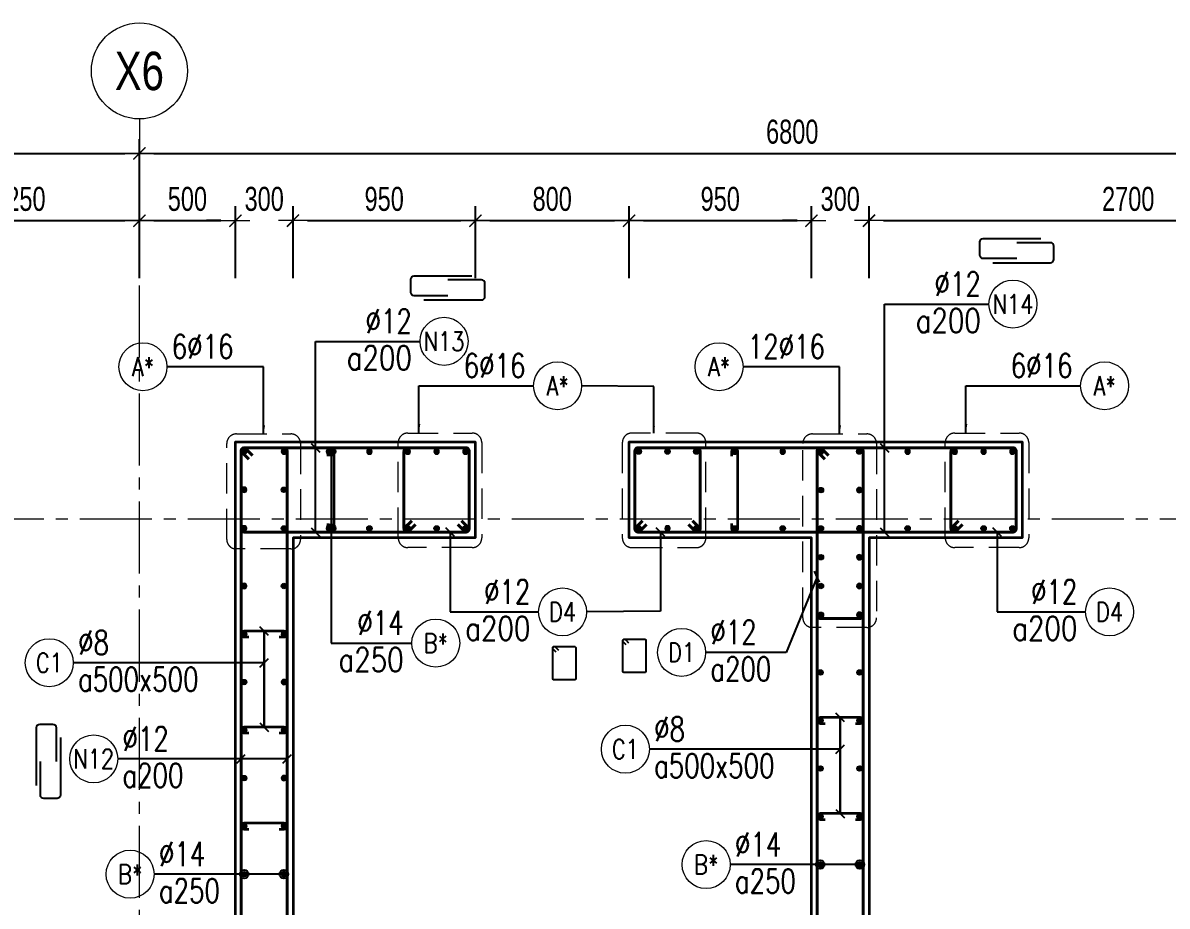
# Model space of a CAD drawing. Header units: millimetres. Extents: x 988833 to 1318015, y -9365 to 47591.
# Drawn here: x 1288524 to 1294483, y 42317 to 46914 of the extents above; entities that cross this region are included whole.
import ezdxf
from ezdxf.enums import TextEntityAlignment as Align

# ---------------------------------------------------------------- set-up
doc = ezdxf.new("R2010")
doc.units = ezdxf.units.MM
doc.header["$MEASUREMENT"] = 0
doc.linetypes.add('HIDDEN2', pattern=[4.7625, 3.175, -1.5875])
doc.linetypes.add('OF_Grid_1$0$CENTER2', pattern=[1.125, 0.75, -0.125, 0.125, -0.125])
doc.layers.get('0').update_dxf_attribs({"lineweight": 20})
doc.layers.get('Defpoints').update_dxf_attribs({"color": 151, "lineweight": 9})
for name, color, linetype, lineweight in [('KC-LEADER', 153, 'Continuous', 18), ('KC-THEP', 6, 'Continuous', 40), ('NDC_S_DIM', 1, 'Continuous', 15), ('NDC_S_HIDDEN', 8, 'HIDDEN2', 13), ('NDC_S_LEADER', 1, 'Continuous', 15), ('NDC_S_REBAR', 4, 'Continuous', 35), ('NDC_S_STIRRUP', 4, 'Continuous', 40), ('NDC_S_VN TEXT', 7, 'Continuous', 20), ('NDC_S_WALL', 6, 'Continuous', 35), ('OF_Grid_1$0$NDC_S_AXIS', 5, 'OF_Grid_1$0$CENTER2', 13), ('OF_Grid_1$0$NDC_S_SYMBOL', 1, 'Continuous', 15), ('OF_Grid_1$0$NDC_S_TEXT SYMBOL', 7, 'Continuous', 20)]:
    doc.layers.add(name, color=color, linetype=linetype, lineweight=lineweight)
doc.layers.add('Leader', color=6, linetype='Continuous')
doc.layers.add('Ligature', color=1, linetype='Continuous')
doc.styles.add('NDC_DIM', font='', dxfattribs={"width": 0.75})
doc.styles.add('NDC_EN TXT', font='romans.shx', dxfattribs={"width": 0.8})
doc.styles.add('OF_Grid_1$0$NDC_ANNO', font='', dxfattribs={"width": 0.8})
doc.styles.get('NDC_DIM').set_extended_font_data('Dotum')
doc.styles.get('OF_Grid_1$0$NDC_ANNO').set_extended_font_data('Dotum')
doc.dimstyles.new('NDC_dim_25', dxfattribs={"dimscale": 25, "dimtxt": 2.5, "dimasz": 1.5, "dimexe": 1.5, "dimexo": 2.5, "dimgap": 1, "dimtad": 1, "dimdec": 0, "dimzin": 0, "dimdsep": 46, "dimtxsty": 'NDC_DIM', "dimblk": 'DIMMARK', "dimcen": 0.09, "dimdle": 1.2, "dimclrd": 1, "dimclre": 1, "dimclrt": 3, "dimadec": 0, "dimazin": 0, "dimtfac": 1, "dimtdec": 0, "dimtix": 1, "dimtofl": 0, "dimtmove": 0, "dimatfit": 3, "dimfxl": 6, "dimfxlon": 1, "dimtolj": 1, "dimtzin": 0, "dimarcsym": 0})
doc.dimstyles.new('NDC_dim_30', dxfattribs={"dimscale": 30, "dimtxt": 2.5, "dimasz": 1.5, "dimexe": 1.5, "dimexo": 2.5, "dimgap": 1, "dimtad": 1, "dimdec": 0, "dimzin": 0, "dimdsep": 46, "dimtxsty": 'NDC_DIM', "dimblk": 'DIMMARK', "dimcen": 0.09, "dimdle": 1.2, "dimclrd": 1, "dimclre": 1, "dimclrt": 3, "dimadec": 0, "dimazin": 0, "dimtfac": 1, "dimtdec": 0, "dimtix": 1, "dimtofl": 0, "dimtmove": 0, "dimatfit": 3, "dimfxl": 6, "dimfxlon": 1, "dimtolj": 1, "dimtzin": 0, "dimarcsym": 0})
doc.dimstyles.new('NDC_dim_50', dxfattribs={"dimscale": 50, "dimtxt": 2.5, "dimasz": 1.5, "dimexe": 1.5, "dimexo": 2.5, "dimgap": 1, "dimtad": 1, "dimdec": 0, "dimzin": 0, "dimdsep": 46, "dimtxsty": 'NDC_DIM', "dimblk": 'DIMMARK', "dimcen": 0.09, "dimdle": 1.2, "dimclrd": 1, "dimclre": 1, "dimclrt": 3, "dimadec": 0, "dimazin": 0, "dimtfac": 1, "dimtdec": 0, "dimtix": 1, "dimtofl": 0, "dimtmove": 0, "dimatfit": 3, "dimfxl": 6, "dimfxlon": 1, "dimtolj": 1, "dimtzin": 0, "dimarcsym": 0})

# ---------------------------------------------------------------- blocks, each defined once
blk = doc.blocks.new('THEP')
at = {"layer": 'KC-LEADER', "color": 6}
blk.add_circle((0, 0), 14, dxfattribs=at)
at = {"layer": 'KC-THEP'}
for p, q in [((-14, 0), (14, 0)), ((9.9, 9.9), (-9.9, -9.9)), ((-9.9, 9.9), (9.9, -9.9)), ((0, 14), (0, -14))]:
    blk.add_line(p, q, dxfattribs=at)
blk = doc.blocks.new('DIMMARK')
at = {"layer": 'NDC_S_DIM', "color": 1}
blk.add_line((-1.5, 0), (1, 0), dxfattribs=at)
at = {"layer": 'NDC_S_DIM', "color": 2, "const_width": 0.1}
blk.add_lwpolyline([(-0.424, -0.424), (0.424, 0.424)], dxfattribs=at)
blk = doc.blocks.new('*U11')
blk.add_circle((-2.5, 0), 2.5)
at = {"layer": 'NDC_S_VN TEXT', "color": 3, "style": 'NDC_EN TXT', "width": 0.75}
for tag, p in [('DK1', (0.5, 0.85)), ('KC1', (0.5, -2.97))]:
    blk.add_attdef(tag, p, '', height=2.5, dxfattribs=at)
at = {"layer": 'NDC_S_VN TEXT', "color": 7, "style": 'NDC_EN TXT', "width": 0.8}
blk.add_attdef('SH2', text='', height=2, dxfattribs=at).set_placement((-2.5, 0), align=Align.MIDDLE)
blk = doc.blocks.new('A$C72321851')
at = {"layer": 'Ligature'}
for points in [[(-60.9, -129.3), (-60.9, 170.9, -0.414214), (-43.3, 188.5), (25.8, 188.5, -0.414214), (43.4, 170.9), (43.4, -4.3)], [(-39.7, -4.3), (-39.7, -179.5, 0.414214), (-22.1, -197.1), (47, -197.1, 0.414214), (64.6, -179.5), (64.6, 120.7)]]:
    blk.add_lwpolyline(points, format="xyb", dxfattribs=at)
blk = doc.blocks.new('*U12')
blk.add_circle((-2.5, 0), 2.5)
at = {"layer": 'NDC_S_VN TEXT', "color": 3, "style": 'NDC_EN TXT', "width": 0.75}
for tag, p in [('DK1', (0.5, 0.85)), ('KC1', (0.5, -2.97))]:
    blk.add_attdef(tag, p, '', height=2.5, dxfattribs=at)
at = {"layer": 'NDC_S_VN TEXT', "color": 7, "style": 'NDC_EN TXT', "width": 0.8}
blk.add_attdef('SH2', text='', height=2, dxfattribs=at).set_placement((-2.5, 0), align=Align.MIDDLE)
blk = doc.blocks.new('*U9')
blk.add_circle((2.5, 0), 2.5)
at = {"layer": 'NDC_S_VN TEXT', "color": 3, "style": 'NDC_EN TXT', "width": 0.75}
blk.add_attdef('DK2', text='', height=2.5, dxfattribs=at).set_placement((-0.85, 0.85), align=Align.RIGHT)
at = {"layer": 'NDC_S_VN TEXT', "color": 7, "style": 'NDC_EN TXT', "width": 0.8}
blk.add_attdef('SH3', text='', height=2, dxfattribs=at).set_placement((2.5, 0), align=Align.MIDDLE)
blk = doc.blocks.new('*U10')
blk.add_circle((2.5, 0), 2.5)
at = {"layer": 'NDC_S_VN TEXT', "color": 3, "style": 'NDC_EN TXT'}
for tag, width, p in [('DK2', 0.75, (-0.85, 0.85)), ('KC2', 0.8, (-0.85, -2.97))]:
    blk.add_attdef(tag, text='', height=2.5, dxfattribs=dict(at, width=width)).set_placement(p, align=Align.RIGHT)
at = {"layer": 'NDC_S_VN TEXT', "color": 7, "style": 'NDC_EN TXT', "width": 0.8}
blk.add_attdef('SH3', text='', height=2, dxfattribs=at).set_placement((2.5, 0), align=Align.MIDDLE)
blk = doc.blocks.new('*U13')
blk.add_circle((-2.5, 0), 2.5)
at = {"layer": 'NDC_S_VN TEXT', "color": 3, "style": 'NDC_EN TXT', "width": 0.75}
blk.add_attdef('DK1', (0.5, 0.85), '', height=2.5, dxfattribs=at)
at = {"layer": 'NDC_S_VN TEXT', "color": 7, "style": 'NDC_EN TXT', "width": 0.8}
blk.add_attdef('SH2', text='', height=2, dxfattribs=at).set_placement((-2.5, 0), align=Align.MIDDLE)
blk = doc.blocks.new('*U56')
at = {"layer": 'OF_Grid_1$0$NDC_S_SYMBOL'}
blk.add_line((0, 5), (0, 9), dxfattribs=at)
blk.add_circle((0, 0), 5, dxfattribs=at)
at = {"layer": 'OF_Grid_1$0$NDC_S_TEXT SYMBOL', "color": 7, "style": 'OF_Grid_1$0$NDC_ANNO', "width": 0.8}
blk.add_attdef('GRID', text='', height=4, dxfattribs=at).set_placement((0, 0), align=Align.MIDDLE)
blk = doc.blocks.new('*D1205')
at = {"layer": 'Defpoints', "color": 0, "ltscale": 200, "transparency": 16777216}
for p in [(1289130.9, 46234.4), (1283730.9, 44729.1), (1289130.9, 44111.5)]:
    blk.add_point(p, dxfattribs=at)
at = {"layer": 'NDC_S_DIM', "color": 1, "lineweight": -2, "ltscale": 200, "transparency": 16777216}
for p, q in [((1283730.9, 45934.4), (1283730.9, 46309.4)), ((1289130.9, 45934.4), (1289130.9, 46309.4)), ((1283805.9, 46234.4), (1289055.9, 46234.4))]:
    blk.add_line(p, q, dxfattribs=at)
at = {"layer": 'NDC_S_DIM', "color": 1, "lineweight": -2, "ltscale": 200, "transparency": 16777216, "xscale": 75, "yscale": 75, "zscale": 75, "rotation": 180}
blk.add_blockref('DIMMARK', (1283730.9, 46234.4), dxfattribs=at)
at = {"layer": 'NDC_S_DIM', "color": 1, "lineweight": -2, "ltscale": 200, "transparency": 16777216, "xscale": 75, "yscale": 75, "zscale": 75}
blk.add_blockref('DIMMARK', (1289130.9, 46234.4), dxfattribs=at)
at = {"layer": 'NDC_S_DIM', "color": 3, "ltscale": 200, "transparency": 16777216, "insert": (1286430.9, 46347), "char_height": 125, "attachment_point": 5, "style": 'NDC_DIM'}
blk.add_mtext('\\A1;5400', dxfattribs=at)
blk = doc.blocks.new('*D1206')
at = {"layer": 'Defpoints', "color": 0, "ltscale": 200, "transparency": 16777216}
for p in [(1295931.1, 46234.4), (1289130.9, 44111.5), (1295931.1, 43481.8)]:
    blk.add_point(p, dxfattribs=at)
at = {"layer": 'NDC_S_DIM', "color": 1, "lineweight": -2, "ltscale": 200, "transparency": 16777216}
for p, q in [((1289130.9, 45934.4), (1289130.9, 46309.4)), ((1295931.1, 45934.4), (1295931.1, 46309.4)), ((1289205.9, 46234.4), (1295856.1, 46234.4))]:
    blk.add_line(p, q, dxfattribs=at)
at = {"layer": 'NDC_S_DIM', "color": 1, "lineweight": -2, "ltscale": 200, "transparency": 16777216, "xscale": 75, "yscale": 75, "zscale": 75, "rotation": 180}
blk.add_blockref('DIMMARK', (1289130.9, 46234.4), dxfattribs=at)
at = {"layer": 'NDC_S_DIM', "color": 1, "lineweight": -2, "ltscale": 200, "transparency": 16777216, "xscale": 75, "yscale": 75, "zscale": 75}
blk.add_blockref('DIMMARK', (1295931.1, 46234.4), dxfattribs=at)
at = {"layer": 'NDC_S_DIM', "color": 3, "ltscale": 200, "transparency": 16777216, "insert": (1292531, 46347), "char_height": 125, "attachment_point": 5, "style": 'NDC_DIM'}
blk.add_mtext('\\A1;6800', dxfattribs=at)
blk = doc.blocks.new('*D1222')
at = {"layer": 'Defpoints', "color": 0, "ltscale": 200, "transparency": 16777216}
for p in [(1289130.9, 45884.7), (1289130.9, 44332.9), (1287880.9, 44232.9)]:
    blk.add_point(p, dxfattribs=at)
at = {"layer": 'NDC_S_DIM', "color": 1, "lineweight": -2, "ltscale": 200, "transparency": 16777216}
for p, q in [((1287880.9, 45584.7), (1287880.9, 45959.7)), ((1289130.9, 45584.7), (1289130.9, 45959.7)), ((1287955.9, 45884.7), (1289055.9, 45884.7))]:
    blk.add_line(p, q, dxfattribs=at)
at = {"layer": 'NDC_S_DIM', "color": 1, "lineweight": -2, "ltscale": 200, "transparency": 16777216, "xscale": 75, "yscale": 75, "zscale": 75, "rotation": 180}
blk.add_blockref('DIMMARK', (1287880.9, 45884.7), dxfattribs=at)
at = {"layer": 'NDC_S_DIM', "color": 1, "lineweight": -2, "ltscale": 200, "transparency": 16777216, "xscale": 75, "yscale": 75, "zscale": 75}
blk.add_blockref('DIMMARK', (1289130.9, 45884.7), dxfattribs=at)
at = {"layer": 'NDC_S_DIM', "color": 3, "ltscale": 200, "transparency": 16777216, "insert": (1288505.9, 45997.3), "char_height": 125, "attachment_point": 5, "style": 'NDC_DIM'}
blk.add_mtext('\\A1;1250', dxfattribs=at)
blk = doc.blocks.new('*D1223')
at = {"layer": 'Defpoints', "color": 0, "ltscale": 200, "transparency": 16777216}
for p in [(1289630.9, 45884.7), (1289630.9, 44609.8), (1289130.9, 44332.9)]:
    blk.add_point(p, dxfattribs=at)
at = {"layer": 'NDC_S_DIM', "color": 1, "lineweight": -2, "ltscale": 200, "transparency": 16777216}
for p, q in [((1289130.9, 45584.7), (1289130.9, 45959.7)), ((1289630.9, 45584.7), (1289630.9, 45959.7)), ((1289205.9, 45884.7), (1289555.9, 45884.7))]:
    blk.add_line(p, q, dxfattribs=at)
at = {"layer": 'NDC_S_DIM', "color": 1, "lineweight": -2, "ltscale": 200, "transparency": 16777216, "xscale": 75, "yscale": 75, "zscale": 75, "rotation": 180}
blk.add_blockref('DIMMARK', (1289130.9, 45884.7), dxfattribs=at)
at = {"layer": 'NDC_S_DIM', "color": 1, "lineweight": -2, "ltscale": 200, "transparency": 16777216, "xscale": 75, "yscale": 75, "zscale": 75}
blk.add_blockref('DIMMARK', (1289630.9, 45884.7), dxfattribs=at)
at = {"layer": 'NDC_S_DIM', "color": 3, "ltscale": 200, "transparency": 16777216, "insert": (1289380.9, 45997.3), "char_height": 125, "attachment_point": 5, "style": 'NDC_DIM'}
blk.add_mtext('\\A1;500', dxfattribs=at)
blk = doc.blocks.new('*D1224')
at = {"layer": 'Defpoints', "color": 0, "ltscale": 200, "transparency": 16777216}
for p in [(1289930.9, 45884.7), (1289630.9, 44609.8), (1289930.9, 44113.6)]:
    blk.add_point(p, dxfattribs=at)
at = {"layer": 'NDC_S_DIM', "color": 1, "lineweight": -2, "ltscale": 200, "transparency": 16777216}
for p, q in [((1289630.9, 45584.7), (1289630.9, 45959.7)), ((1289930.9, 45584.7), (1289930.9, 45959.7)), ((1289555.9, 45884.7), (1289480.9, 45884.7)), ((1290005.9, 45884.7), (1290080.9, 45884.7))]:
    blk.add_line(p, q, dxfattribs=at)
at = {"layer": 'NDC_S_DIM', "color": 1, "lineweight": -2, "ltscale": 200, "transparency": 16777216, "xscale": 75, "yscale": 75, "zscale": 75}
blk.add_blockref('DIMMARK', (1289630.9, 45884.7), dxfattribs=at)
at = {"layer": 'NDC_S_DIM', "color": 1, "lineweight": -2, "ltscale": 200, "transparency": 16777216, "xscale": 75, "yscale": 75, "zscale": 75, "rotation": 180}
blk.add_blockref('DIMMARK', (1289930.9, 45884.7), dxfattribs=at)
at = {"layer": 'NDC_S_DIM', "color": 3, "ltscale": 200, "transparency": 16777216, "insert": (1289780.9, 45997.3), "char_height": 125, "attachment_point": 5, "style": 'NDC_DIM'}
blk.add_mtext('\\A1;300', dxfattribs=at)
blk = doc.blocks.new('*D1225')
at = {"layer": 'Defpoints', "color": 0, "ltscale": 200, "transparency": 16777216}
for p in [(1290880.8, 45884.7), (1290880.8, 44232.9), (1289930.9, 44113.6)]:
    blk.add_point(p, dxfattribs=at)
at = {"layer": 'NDC_S_DIM', "color": 1, "lineweight": -2, "ltscale": 200, "transparency": 16777216}
for p, q in [((1289930.9, 45584.7), (1289930.9, 45959.7)), ((1290880.8, 45584.7), (1290880.8, 45959.7)), ((1290005.9, 45884.7), (1290805.8, 45884.7))]:
    blk.add_line(p, q, dxfattribs=at)
at = {"layer": 'NDC_S_DIM', "color": 1, "lineweight": -2, "ltscale": 200, "transparency": 16777216, "xscale": 75, "yscale": 75, "zscale": 75, "rotation": 180}
blk.add_blockref('DIMMARK', (1289930.9, 45884.7), dxfattribs=at)
at = {"layer": 'NDC_S_DIM', "color": 1, "lineweight": -2, "ltscale": 200, "transparency": 16777216, "xscale": 75, "yscale": 75, "zscale": 75}
blk.add_blockref('DIMMARK', (1290880.8, 45884.7), dxfattribs=at)
at = {"layer": 'NDC_S_DIM', "color": 3, "ltscale": 200, "transparency": 16777216, "insert": (1290405.9, 45997.3), "char_height": 125, "attachment_point": 5, "style": 'NDC_DIM'}
blk.add_mtext('\\A1;950', dxfattribs=at)
blk = doc.blocks.new('*D1226')
at = {"layer": 'Defpoints', "color": 0, "ltscale": 200, "transparency": 16777216}
for p in [(1291681.1, 45884.7), (1291681.1, 44505.6), (1290880.8, 44232.9)]:
    blk.add_point(p, dxfattribs=at)
at = {"layer": 'NDC_S_DIM', "color": 1, "lineweight": -2, "ltscale": 200, "transparency": 16777216}
for p, q in [((1290880.8, 45584.7), (1290880.8, 45959.7)), ((1291681.1, 45584.7), (1291681.1, 45959.7)), ((1290955.8, 45884.7), (1291606.1, 45884.7))]:
    blk.add_line(p, q, dxfattribs=at)
at = {"layer": 'NDC_S_DIM', "color": 1, "lineweight": -2, "ltscale": 200, "transparency": 16777216, "xscale": 75, "yscale": 75, "zscale": 75, "rotation": 180}
blk.add_blockref('DIMMARK', (1290880.8, 45884.7), dxfattribs=at)
at = {"layer": 'NDC_S_DIM', "color": 1, "lineweight": -2, "ltscale": 200, "transparency": 16777216, "xscale": 75, "yscale": 75, "zscale": 75}
blk.add_blockref('DIMMARK', (1291681.1, 45884.7), dxfattribs=at)
at = {"layer": 'NDC_S_DIM', "color": 3, "ltscale": 200, "transparency": 16777216, "insert": (1291280.9, 45997.3), "char_height": 125, "attachment_point": 5, "style": 'NDC_DIM'}
blk.add_mtext('\\A1;800', dxfattribs=at)
blk = doc.blocks.new('*D1227')
at = {"layer": 'Defpoints', "color": 0, "ltscale": 200, "transparency": 16777216}
for p in [(1292630.9, 45884.7), (1291681.1, 44505.6), (1292630.9, 44204.5)]:
    blk.add_point(p, dxfattribs=at)
at = {"layer": 'NDC_S_DIM', "color": 1, "lineweight": -2, "ltscale": 200, "transparency": 16777216}
for p, q in [((1291681.1, 45584.7), (1291681.1, 45959.7)), ((1292630.9, 45584.7), (1292630.9, 45959.7)), ((1291756.1, 45884.7), (1292555.9, 45884.7))]:
    blk.add_line(p, q, dxfattribs=at)
at = {"layer": 'NDC_S_DIM', "color": 1, "lineweight": -2, "ltscale": 200, "transparency": 16777216, "xscale": 75, "yscale": 75, "zscale": 75, "rotation": 180}
blk.add_blockref('DIMMARK', (1291681.1, 45884.7), dxfattribs=at)
at = {"layer": 'NDC_S_DIM', "color": 1, "lineweight": -2, "ltscale": 200, "transparency": 16777216, "xscale": 75, "yscale": 75, "zscale": 75}
blk.add_blockref('DIMMARK', (1292630.9, 45884.7), dxfattribs=at)
at = {"layer": 'NDC_S_DIM', "color": 3, "ltscale": 200, "transparency": 16777216, "insert": (1292156, 45997.3), "char_height": 125, "attachment_point": 5, "style": 'NDC_DIM'}
blk.add_mtext('\\A1;950', dxfattribs=at)
blk = doc.blocks.new('*D1228')
at = {"layer": 'Defpoints', "color": 0, "ltscale": 200, "transparency": 16777216}
for p in [(1292930.9, 45884.7), (1292630.9, 44204.5), (1292930.9, 44181.7)]:
    blk.add_point(p, dxfattribs=at)
at = {"layer": 'NDC_S_DIM', "color": 1, "lineweight": -2, "ltscale": 200, "transparency": 16777216}
for p, q in [((1292630.9, 45584.7), (1292630.9, 45959.7)), ((1292930.9, 45584.7), (1292930.9, 45959.7)), ((1292555.9, 45884.7), (1292480.9, 45884.7)), ((1293005.9, 45884.7), (1293080.9, 45884.7))]:
    blk.add_line(p, q, dxfattribs=at)
at = {"layer": 'NDC_S_DIM', "color": 1, "lineweight": -2, "ltscale": 200, "transparency": 16777216, "xscale": 75, "yscale": 75, "zscale": 75}
blk.add_blockref('DIMMARK', (1292630.9, 45884.7), dxfattribs=at)
at = {"layer": 'NDC_S_DIM', "color": 1, "lineweight": -2, "ltscale": 200, "transparency": 16777216, "xscale": 75, "yscale": 75, "zscale": 75, "rotation": 180}
blk.add_blockref('DIMMARK', (1292930.9, 45884.7), dxfattribs=at)
at = {"layer": 'NDC_S_DIM', "color": 3, "ltscale": 200, "transparency": 16777216, "insert": (1292780.9, 45997.3), "char_height": 125, "attachment_point": 5, "style": 'NDC_DIM'}
blk.add_mtext('\\A1;300', dxfattribs=at)
blk = doc.blocks.new('*D1229')
at = {"layer": 'Defpoints', "color": 0, "ltscale": 200, "transparency": 16777216}
for p in [(1295630.9, 45884.7), (1292930.9, 44181.7), (1295630.9, 44046.9)]:
    blk.add_point(p, dxfattribs=at)
at = {"layer": 'NDC_S_DIM', "color": 1, "lineweight": -2, "ltscale": 200, "transparency": 16777216}
for p, q in [((1292930.9, 45584.7), (1292930.9, 45959.7)), ((1295630.9, 45584.7), (1295630.9, 45959.7)), ((1293005.9, 45884.7), (1295555.9, 45884.7))]:
    blk.add_line(p, q, dxfattribs=at)
at = {"layer": 'NDC_S_DIM', "color": 1, "lineweight": -2, "ltscale": 200, "transparency": 16777216, "xscale": 75, "yscale": 75, "zscale": 75, "rotation": 180}
blk.add_blockref('DIMMARK', (1292930.9, 45884.7), dxfattribs=at)
at = {"layer": 'NDC_S_DIM', "color": 1, "lineweight": -2, "ltscale": 200, "transparency": 16777216, "xscale": 75, "yscale": 75, "zscale": 75}
blk.add_blockref('DIMMARK', (1295630.9, 45884.7), dxfattribs=at)
at = {"layer": 'NDC_S_DIM', "color": 3, "ltscale": 200, "transparency": 16777216, "insert": (1294280.9, 45997.3), "char_height": 125, "attachment_point": 5, "style": 'NDC_DIM'}
blk.add_mtext('\\A1;2700', dxfattribs=at)

msp = doc.modelspace()

# ---------------------------------------------------------------- linework, layer by layer
at = {"layer": 'Ligature'}
for points in [[(1291666.7, 43676.4), (1291650.7, 43692.3, -0.668179), (1291656.5, 43706.3), (1291761.1, 43706.3, -0.414214), (1291769.3, 43698.1), (1291769.3, 43541, -0.414214), (1291761.1, 43532.8), (1291656.5, 43532.8, -0.414214), (1291648.3, 43541), (1291648.3, 43698.1, -0.668179), (1291662.3, 43703.9), (1291678.2, 43687.9)], [(1291301.7, 43637.9), (1291285.7, 43653.9, -0.668179), (1291291.5, 43667.8), (1291396.1, 43667.8, -0.414214), (1291404.3, 43659.6), (1291404.3, 43502.5, -0.414214), (1291396.1, 43494.4), (1291291.5, 43494.4, -0.414214), (1291283.3, 43502.5), (1291283.3, 43659.6, -0.668179), (1291297.2, 43665.4), (1291313.2, 43649.4)]]:
    msp.add_lwpolyline(points, format="xyb", dxfattribs=at)
at = {"layer": 'NDC_S_HIDDEN', "ltscale": 50}
for points in [[(1289635.9, 44774.5), (1289920.2, 44774.5, -0.414214), (1289970.2, 44724.5), (1289970.2, 44225.7, -0.414214), (1289920.2, 44175.7), (1289635.9, 44175.7, -0.414214), (1289585.9, 44225.7), (1289585.9, 44724.5, -0.414214)], [(1290529, 44779.1), (1290864.2, 44779.1, -0.414214), (1290914.2, 44729.1), (1290914.2, 44232.9, -0.414214), (1290864.2, 44182.9), (1290529, 44182.9, -0.414214), (1290479, 44232.9), (1290479, 44729.1, -0.414214)], [(1292031.3, 44779.1), (1291696.1, 44779.1, 0.414214), (1291646.1, 44729.1), (1291646.1, 44232.9, 0.414214), (1291696.1, 44182.9), (1292031.3, 44182.9, 0.414214), (1292081.3, 44232.9), (1292081.3, 44729.1, 0.414214)], [(1292635.9, 44774.5), (1292920.2, 44774.5, -0.414214), (1292970.2, 44724.5), (1292970.2, 43817.1, -0.414214), (1292920.2, 43767.1), (1292635.9, 43767.1, -0.414214), (1292585.9, 43817.1), (1292585.9, 44724.5, -0.414214)], [(1293377.8, 44779.1), (1293713, 44779.1, -0.414214), (1293763, 44729.1), (1293763, 44232.9, -0.414214), (1293713, 44182.9), (1293377.8, 44182.9, -0.414214), (1293327.8, 44232.9), (1293327.8, 44729.1, -0.414214)]]:
    msp.add_lwpolyline(points, format="xyb", close=True, dxfattribs=at)
at = {"layer": 'NDC_S_REBAR'}
for points in [[(1290114, 44657.9), (1290114, 44682.9, -1), (1290144, 44682.9), (1290144, 44282.9, -1), (1290114, 44282.9), (1290114, 44307.9)], [(1292216.3, 44657.9), (1292216.3, 44682.9, -1), (1292246.3, 44682.9), (1292246.3, 44282.9, -1), (1292216.3, 44282.9), (1292216.3, 44307.9)], [(1289858.7, 43717.9), (1289883.7, 43717.9, 1), (1289883.7, 43747.9), (1289676.6, 43747.9, 1), (1289676.6, 43717.9), (1289701.6, 43717.9)], [(1292860.2, 43267.9), (1292885.2, 43267.9, 1), (1292885.2, 43297.9), (1292678.2, 43297.9, 1), (1292678.2, 43267.9), (1292703.2, 43267.9)], [(1289858.7, 43217.9), (1289883.7, 43217.9, 1), (1289883.7, 43247.9), (1289676.6, 43247.9, 1), (1289676.6, 43217.9), (1289701.6, 43217.9)], [(1292860.2, 42767.9), (1292885.2, 42767.9, 1), (1292885.2, 42797.9), (1292678.2, 42797.9, 1), (1292678.2, 42767.9), (1292703.2, 42767.9)], [(1289858.7, 42717.9), (1289883.7, 42717.9, 1), (1289883.7, 42747.9), (1289676.6, 42747.9, 1), (1289676.6, 42717.9), (1289701.6, 42717.9)]]:
    msp.add_lwpolyline(points, format="xyb", dxfattribs=at)
at = {"layer": 'NDC_S_STIRRUP'}
for points in [[(1289700.1, 44642.9), (1289660.1, 44682.9, -0.414214), (1289680.1, 44702.9), (1289880.1, 44702.9, -0.414214), (1289900.1, 44682.9), (1289900.1, 40732.9, -0.414214), (1289880.1, 40712.9), (1289680.1, 40712.9, -0.414214), (1289660.1, 40732.9), (1289660.1, 44682.9, -0.414214), (1289680.1, 44702.9), (1289720.1, 44662.9)], [(1290789, 44302.9), (1290829, 44262.9, 0.414214), (1290849, 44282.9), (1290849, 44682.9, 0.414214), (1290829, 44702.9), (1289680.9, 44702.9, 0.414214), (1289660.9, 44682.9), (1289660.9, 44282.9, 0.414214), (1289680.9, 44262.9), (1290829, 44262.9, 0.414214), (1290849, 44282.9), (1290809, 44322.9)], [(1290549, 44322.9), (1290509, 44282.9, 0.414214), (1290529, 44262.9), (1290829, 44262.9, 0.414214), (1290849, 44282.9), (1290849, 44682.9, 0.414214), (1290829, 44702.9), (1290529, 44702.9, 0.414214), (1290509, 44682.9), (1290509, 44282.9, 0.414214), (1290529, 44262.9), (1290569, 44302.9)], [(1292011.3, 44322.9), (1292051.3, 44282.9, -0.414214), (1292031.3, 44262.9), (1291731.3, 44262.9, -0.414214), (1291711.3, 44282.9), (1291711.3, 44682.9, -0.414214), (1291731.3, 44702.9), (1292031.3, 44702.9, -0.414214), (1292051.3, 44682.9), (1292051.3, 44282.9, -0.414214), (1292031.3, 44262.9), (1291991.3, 44302.9)], [(1291751.3, 44322.9), (1291711.3, 44282.9, 0.414214), (1291731.3, 44262.9), (1293677.8, 44262.9, 0.414214), (1293697.8, 44282.9), (1293697.8, 44682.9, 0.414214), (1293677.8, 44702.9), (1291731.3, 44702.9, 0.414214), (1291711.3, 44682.9), (1291711.3, 44282.9, 0.414214), (1291731.3, 44262.9), (1291771.3, 44302.9)], [(1292700.1, 44642.9), (1292660.1, 44682.9, -0.414214), (1292680.1, 44702.9), (1292880.1, 44702.9, -0.414214), (1292900.1, 44682.9), (1292900.1, 32382.9, -0.414214), (1292880.1, 32362.9), (1292680.1, 32362.9, -0.414214), (1292660.1, 32382.9), (1292660.1, 44682.9, -0.414214), (1292680.1, 44702.9), (1292720.1, 44662.9)], [(1292700.1, 44642.9), (1292660.1, 44682.9, -0.414214), (1292680.1, 44702.9), (1292880.1, 44702.9, -0.414214), (1292900.1, 44682.9), (1292900.1, 43833.1, -0.414214), (1292880.1, 43813.1), (1292680.1, 43813.1, -0.414214), (1292660.1, 43833.1), (1292660.1, 44682.9, -0.414214), (1292680.1, 44702.9), (1292720.1, 44662.9)], [(1293397.8, 44322.9), (1293357.8, 44282.9, 0.414214), (1293377.8, 44262.9), (1293677.8, 44262.9, 0.414214), (1293697.8, 44282.9), (1293697.8, 44682.9, 0.414214), (1293677.8, 44702.9), (1293377.8, 44702.9, 0.414214), (1293357.8, 44682.9), (1293357.8, 44282.9, 0.414214), (1293377.8, 44262.9), (1293417.8, 44302.9)]]:
    msp.add_lwpolyline(points, format="xyb", dxfattribs=at)
at = {"layer": 'NDC_S_WALL', "ltscale": 200}
msp.add_lwpolyline([(1292630.9, 35932.9), (1292630.9, 41332.9), (1289930.9, 41332.9), (1289930.9, 40682.9), (1289630.9, 40682.9), (1289630.9, 44732.9), (1290879.8, 44732.9), (1290879.8, 44232.9), (1289930.9, 44232.9), (1289930.9, 41632.9), (1292630.9, 41632.9), (1292630.9, 44232.9), (1291682.1, 44232.9), (1291682.1, 44732.9), (1293728.6, 44732.9), (1293728.6, 44232.9), (1292930.9, 44232.9), (1292930.9, 32832.9)], dxfattribs=at)
at = {"layer": 'OF_Grid_1$0$NDC_S_AXIS', "ltscale": 500}
for p, q in [((1289130.9, 31109.9), (1289130.9, 46214)), ((1281508.3, 44332.9), (1297659, 44332.9))]:
    msp.add_line(p, q, dxfattribs=at)

# ---------------------------------------------------------------- block references
at = {"layer": 'KC-THEP'}
for p, rotation in [((1289676.6, 44682.9), 189.668564436381), ((1291731.3, 44682.9), 189.6685644363809), ((1291881.3, 44682.9), 189.6685644363809), ((1292031.3, 44682.9), 189.6685644363809), ((1292880.1, 44682.9), 189.6685644363809), ((1289883.7, 44483.8), 9.66856443638095), ((1292680.1, 44482), 9.668564436380946), ((1289883.7, 44282.9), 9.668564436380946), ((1290129, 44282.9), 9.668564436380946), ((1290329, 44282.9), 9.668564436380946), ((1290529, 44282.9), 9.668564436380946), ((1290679, 44282.9), 9.668564436380946), ((1290829, 44282.9), 9.668564436380946), ((1292231.3, 44282.9), 9.668564436380946), ((1292481.3, 44282.9), 9.668564436380946), ((1292680.1, 44282.9), 9.668564436380946), ((1293132, 44282.9), 9.668564436380946), ((1293377.8, 44282.9), 9.668564436380946), ((1293527.8, 44282.9), 9.668564436380946), ((1293677.8, 44282.9), 9.668564436380946), ((1292680.1, 44132.9), 9.668564436380946), ((1289883.7, 43982.9), 9.668564436380946), ((1292680.1, 43982.9), 9.668564436380946), ((1292680.1, 43833.1), 9.668564436380946), ((1289676.6, 43732.9), 189.6685644363809), ((1292678.2, 43532.9), 9.668564436380926), ((1292882, 43532.9), 9.668564436380926), ((1289676.6, 43482.9), 189.6685644363809), ((1292678.2, 43282.9), 9.668564436380926), ((1292882, 43282.9), 9.668564436380926), ((1289676.6, 43232.9), 189.6685644363809), ((1292678.2, 43032.9), 9.668564436380926), ((1292882, 43032.9), 9.668564436380926), ((1289676.6, 42982.9), 189.6685644363809), ((1292678.2, 42782.9), 9.668564436380926), ((1292882, 42782.9), 9.668564436380926), ((1289676.6, 42732.9), 189.6685644363809), ((1289676.6, 42482.9), 189.6685644363809), ((1292678.2, 42532.9), 9.668564436380926), ((1292882, 42532.9), 9.668564436380926)]:
    msp.add_blockref('THEP', p, dxfattribs=dict(at, rotation=rotation))
at = {"layer": 'KC-THEP', "xscale": -1}
for p, rotation in [((1289883.7, 44682.9), 170.331435563619), ((1290129, 44682.9), 170.331435563619), ((1290329, 44682.9), 170.331435563619), ((1290529, 44682.9), 170.331435563619), ((1290679, 44682.9), 170.331435563619), ((1290829, 44682.9), 170.331435563619), ((1292231.3, 44682.9), 170.331435563619), ((1292481.3, 44682.9), 170.331435563619), ((1292680.1, 44682.9), 170.331435563619), ((1293132, 44682.9), 170.331435563619), ((1293377.8, 44682.9), 170.331435563619), ((1293527.8, 44682.9), 170.331435563619), ((1293677.8, 44682.9), 170.331435563619), ((1289676.6, 44483.8), 350.3314355636191), ((1292880.1, 44482), 350.3314355636191), ((1289676.6, 44282.9), 350.3314355636191), ((1291731.3, 44282.9), 350.3314355636191), ((1291881.3, 44282.9), 350.3314355636191), ((1292031.3, 44282.9), 350.3314355636191), ((1292880.1, 44282.9), 350.3314355636191), ((1292880.1, 44132.9), 350.3314355636191), ((1289676.6, 43982.9), 350.3314355636191), ((1292880.1, 43982.9), 350.3314355636191), ((1292880.1, 43833.1), 350.3314355636191), ((1289883.7, 43732.9), 170.331435563619), ((1289883.7, 43482.9), 170.331435563619), ((1289883.7, 43232.9), 170.331435563619), ((1289883.7, 42982.9), 170.331435563619), ((1289883.7, 42732.9), 170.331435563619), ((1289883.7, 42482.9), 170.331435563619)]:
    msp.add_blockref('THEP', p, dxfattribs=dict(at, rotation=rotation))
at = {"layer": 'Leader', "xscale": -1, "rotation": 270.0000000000001}
for p in [(1293705.1, 45726.6), (1290742, 45532.6)]:
    msp.add_blockref('A$C72321851', p, dxfattribs=at)
at = {"layer": 'Leader', "rotation": 179.9999999999999}
msp.add_blockref('A$C72321851', (1288658.6, 43064.9), dxfattribs=at)
at = {"layer": 'NDC_S_VN TEXT', "xscale": 50, "yscale": 50, "zscale": 50}
for name, p, values in [('*U10', (1293555.6, 45450.5), {'SH3': 'N14', 'DK2': '%%C12', 'KC2': 'a200'}), ('*U10', (1290592.4, 45256.5), {'SH3': 'N13', 'DK2': '%%C12', 'KC2': 'a200'}), ('*U13', (1289274.6, 45124.4), {'SH2': 'A*', 'DK1': '6%%C16'}), ('*U13', (1292274.6, 45124.4), {'SH2': 'A*', 'DK1': '12%%C16'}), ('*U9', (1291184.1, 45025), {'SH3': 'A*', 'DK2': '6%%C16'}), ('*U9', (1294032.9, 45025), {'SH3': 'A*', 'DK2': '6%%C16'}), ('*U10', (1291209.6, 43848.3), {'SH3': 'D4', 'DK2': '%%C12', 'KC2': 'a200'}), ('*U10', (1294058.5, 43848.3), {'SH3': 'D4', 'DK2': '%%C12', 'KC2': 'a200'}), ('*U10', (1290549.6, 43685.6), {'SH3': 'B*', 'DK2': '%%C14', 'KC2': 'a250'}), ('*U11', (1292079.6, 43637.4), {'SH2': 'D1', 'DK1': '%%C12', 'KC1': 'a200'}), ('*U12', (1288786.8, 43583.6), {'SH2': 'C1', 'DK1': '%%c8', 'KC1': 'a500x500'}), ('*U12', (1291786.8, 43133.6), {'SH2': 'C1', 'DK1': '%%c8', 'KC1': 'a500x500'}), ('*U11', (1289017.8, 43083.1), {'SH2': 'N12', 'DK1': '%%C12', 'KC1': 'a200'}), ('*U11', (1292207.7, 42532.9), {'SH2': 'B*', 'DK1': '%%C14', 'KC1': 'a250'}), ('*U11', (1289207.7, 42482.9), {'SH2': 'B*', 'DK1': '%%C14', 'KC1': 'a250'})]:
    msp.add_blockref(name, p, dxfattribs=at).add_auto_attribs(values)
at = {"layer": 'OF_Grid_1$0$NDC_S_AXIS'}
ref = msp.add_blockref('*U56', (1289130.9, 46664), dxfattribs=dict(at, xscale=50, yscale=50, zscale=50, rotation=180))
ref.add_attrib('GRID', 'X6', dxfattribs={"layer": 'OF_Grid_1$0$NDC_S_TEXT SYMBOL', "color": 7, "height": 200, "style": 'OF_Grid_1$0$NDC_ANNO', "width": 0.8}).set_placement((1289130.9, 46664), align=Align.MIDDLE)

# ---------------------------------------------------------------- dimensions: what is measured, and where the dimension line sits
at = {"layer": 'NDC_S_DIM', "ltscale": 200}
dim = msp.add_linear_dim(base=(1289130.9, 46234.4), p1=(1283730.9, 44729.1), p2=(1289130.9, 44111.5), dimstyle='NDC_dim_50', dxfattribs=at)
dim.commit()
dim.dimension.update_dxf_attribs({"geometry": '*D1205', "text_midpoint": (1286430.9, 46347)})
for base, p1, p2, picture, middle in [((1295931.1, 46234.4), (1289130.9, 44111.5), (1295931.1, 43481.8), '*D1206', (1292531, 46347)), ((1289130.9, 45884.7), (1287880.9, 44232.9), (1289130.9, 44332.9), '*D1222', (1288505.9, 45997.3)), ((1289630.9, 45884.7), (1289130.9, 44332.9), (1289630.9, 44609.8), '*D1223', (1289380.9, 45997.3)), ((1289930.9, 45884.7), (1289630.9, 44609.8), (1289930.9, 44113.6), '*D1224', (1289780.9, 45997.3)), ((1290880.8, 45884.7), (1289930.9, 44113.6), (1290880.8, 44232.9), '*D1225', (1290405.9, 45997.3)), ((1291681.1, 45884.7), (1290880.8, 44232.9), (1291681.1, 44505.6), '*D1226', (1291280.9, 45997.3)), ((1292630.9, 45884.7), (1291681.1, 44505.6), (1292630.9, 44204.5), '*D1227', (1292156, 45997.3)), ((1292930.9, 45884.7), (1292630.9, 44204.5), (1292930.9, 44181.7), '*D1228', (1292780.9, 45997.3)), ((1295630.9, 45884.7), (1292930.9, 44181.7), (1295630.9, 44046.9), '*D1229', (1294280.9, 45997.3))]:
    dim = msp.add_linear_dim(base=base, p1=p1, p2=p2, dimstyle='NDC_dim_50', override={"dimtmove": 1}, dxfattribs=at)
    dim.commit()
    dim.dimension.update_dxf_attribs({"geometry": picture, "text_midpoint": middle})

# ---------------------------------------------------------------- leaders
at = {"layer": 'NDC_S_HIDDEN', "ltscale": 200}
msp.add_leader([(1291810, 44779.1), (1291810, 45021.9), (1291434.1, 45024.4)], dimstyle='NDC_dim_25', override={"dimgap": 1, "dimtad": 0}, dxfattribs=at)
at = {"layer": 'NDC_S_LEADER'}
for points, override in [([(1293010.9, 44262.9), (1293010.9, 45450.3), (1293555.6, 45450.3)], {"dimtad": 0, "dimldrblk": 'Oblique'}), ([(1293010.9, 44702.9), (1293010.9, 45450.3), (1293555.6, 45450.3)], {"dimtad": 0, "dimldrblk": 'Oblique'}), ([(1290047.7, 44262.9), (1290047.7, 45256.3), (1290592.4, 45256.3)], {"dimtad": 0, "dimldrblk": 'Oblique'}), ([(1290047.7, 44702.9), (1290047.7, 45256.3), (1290592.4, 45256.3)], {"dimtad": 0, "dimldrblk": 'Oblique'}), ([(1289778, 44774.5), (1289778, 45124.4), (1289278.5, 45124.4)], {"dimgap": 1, "dimtad": 0}), ([(1292778, 44774.5), (1292778, 45124.4), (1292278.5, 45124.4)], {"dimgap": 1, "dimtad": 0}), ([(1290586.7, 44781.1), (1290586.7, 45024.8), (1291184.1, 45024.8)], {"dimtad": 0}), ([(1293435.5, 44781.1), (1293435.5, 45024.8), (1294032.9, 45024.8)], {"dimtad": 0}), ([(1290129, 44682.9), (1290129, 43685.5), (1290549.6, 43685.5)], {"dimgap": 1, "dimtad": 0, "dimldrblk": 'Origin'}), ([(1290129, 44282.9), (1290129, 43685.5), (1290549.6, 43685.5)], {"dimgap": 1, "dimtad": 0, "dimldrblk": 'Origin'}), ([(1290750.1, 44262.9), (1290750.1, 43848.3), (1291209.6, 43848.3)], {"dimtad": 0, "dimldrblk": 'Oblique'}), ([(1291844.7, 44262.9), (1291844.7, 43852.5), (1291459.6, 43849.3)], {"dimtad": 0, "dimldrblk": 'Oblique'}), ([(1293598.9, 44262.9), (1293598.9, 43848.3), (1294058.5, 43848.3)], {"dimtad": 0, "dimldrblk": 'Oblique'}), ([(1292660.1, 44031.5), (1292500, 43637.4), (1292079.6, 43637.4)], {"dimtad": 0, "dimldrblk": 'Oblique'}), ([(1289780.1, 43747.9), (1289780.1, 43247.9)], {"dimtad": 0, "dimldrblk": 'Oblique'}), ([(1289780.1, 43247.9), (1289780.1, 43747.9)], {"dimtad": 0, "dimldrblk": 'Oblique'}), ([(1289780.1, 43583.6), (1288786.8, 43583.6)], {"dimtad": 0, "dimldrblk": 'Oblique'}), ([(1292780.1, 43297.9), (1292780.1, 42797.9)], {"dimtad": 0, "dimldrblk": 'Oblique'}), ([(1292780.1, 42797.9), (1292780.1, 43297.9)], {"dimtad": 0, "dimldrblk": 'Oblique'}), ([(1292780.1, 43133.6), (1291786.8, 43133.6)], {"dimtad": 0, "dimldrblk": 'Oblique'}), ([(1289900.1, 43082.9), (1289017.8, 43082.9)], {"dimtad": 0, "dimldrblk": 'Oblique'}), ([(1289660.1, 43082.9), (1289017.8, 43082.9)], {"dimtad": 0, "dimldrblk": 'Oblique'}), ([(1292883.7, 42532.9), (1292207.7, 42532.9)], {"dimtad": 0, "dimldrblk": 'Origin'}), ([(1292676.6, 42532.9), (1292207.7, 42532.9)], {"dimtad": 0, "dimldrblk": 'Origin'}), ([(1289883.7, 42482.9), (1289207.7, 42482.9)], {"dimtad": 0, "dimldrblk": 'Origin'}), ([(1289676.6, 42482.9), (1289207.7, 42482.9)], {"dimtad": 0, "dimldrblk": 'Origin'})]:
    msp.add_leader(points, dimstyle='NDC_dim_30', override=override, dxfattribs=at)

doc.saveas('drawing.dxf')
